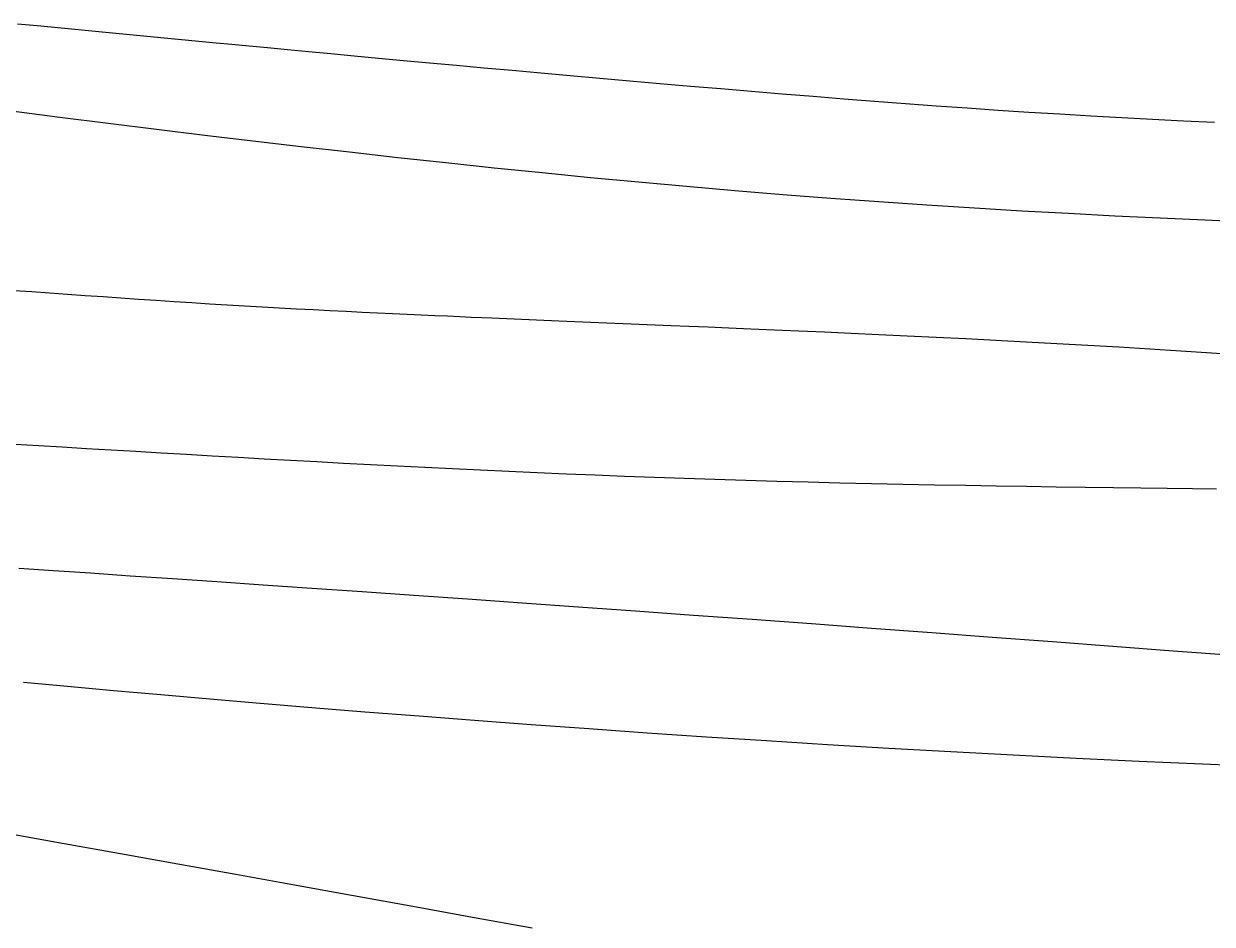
# Model space of a CAD drawing. Header units: millimetres. Extents: x -2745 to -1864, y 90 to 557.
# Drawn here: x -2522.5 to -2304.7, y 355.5 to 520.5 of the extents above; entities that cross this region are included whole.
import ezdxf

# ---------------------------------------------------------------- set-up
doc = ezdxf.new("R2010")
doc.units = ezdxf.units.MM

msp = doc.modelspace()

# ---------------------------------------------------------------- linework, layer by layer
at = {"flags": 128}
for points in [[(-2523.674668, 520.473927), (-2521.474175, 520.263591), (-2519.43312, 520.068926), (-2505.664518, 518.757637), (-2487.28838, 517.007513), (-2484.396352, 516.73213), (-2481.24197, 516.43206), (-2477.83852, 516.108872), (-2474.199288, 515.764128), (-2470.337564, 515.399398), (-2466.266634, 515.016245), (-2461.999784, 514.616236), (-2457.550303, 514.200937), (-2452.931477, 513.771915), (-2448.156592, 513.330733), (-2443.238938, 512.878961), (-2438.1918, 512.418162), (-2433.028466, 511.949903), (-2427.762224, 511.47575), (-2422.406358, 510.997269), (-2416.974159, 510.516026), (-2411.478912, 510.033587), (-2405.933904, 509.551518), (-2400.352424, 509.071384), (-2394.747758, 508.594753), (-2389.131128, 508.123128), (-2383.505507, 507.657769), (-2377.8718, 507.199873), (-2372.230911, 506.750639), (-2366.583751, 506.311264), (-2360.931223, 505.882945), (-2355.274234, 505.466883), (-2349.613691, 505.064274), (-2343.9505, 504.676315), (-2338.285567, 504.304206), (-2332.6198, 503.949143), (-2326.954103, 503.612324), (-2321.289384, 503.294949), (-2315.626548, 502.998213), (-2309.966503, 502.723316), (-2304.310153, 502.471455)], [(-2298.035121, 484.130192), (-2306.036466, 484.474768), (-2314.215017, 484.850033), (-2322.548922, 485.257626), (-2331.016331, 485.699194), (-2339.595397, 486.176378), (-2348.264269, 486.690822), (-2357.001098, 487.244169), (-2365.784034, 487.83806), (-2374.591228, 488.474142), (-2383.404483, 489.153467), (-2392.220212, 489.874736), (-2401.03848, 490.636062), (-2409.859353, 491.435556), (-2418.682897, 492.271332), (-2427.509178, 493.141502), (-2436.338259, 494.044177), (-2445.170207, 494.97747), (-2454.005088, 495.939493), (-2462.842968, 496.928359), (-2471.683911, 497.942182), (-2480.527984, 498.97907), (-2489.375251, 500.037137), (-2498.225778, 501.114497), (-2507.079631, 502.209261), (-2515.936876, 503.319541), (-2524.797577, 504.443451)], [(-2524.364298, 471.637132), (-2521.088033, 471.405791), (-2517.814885, 471.174005), (-2514.545011, 470.942496), (-2511.278569, 470.711983), (-2508.015719, 470.483186), (-2504.756618, 470.256824), (-2501.501424, 470.033617), (-2498.250296, 469.814286), (-2495.003392, 469.599551), (-2491.760871, 469.390131), (-2488.52289, 469.186746), (-2485.290872, 468.989995), (-2482.071289, 468.799993), (-2478.871878, 468.616734), (-2475.700377, 468.44021), (-2472.564522, 468.270417), (-2469.472049, 468.107348), (-2466.430694, 467.950996), (-2463.448198, 467.801353), (-2460.532292, 467.658416), (-2457.690717, 467.522178), (-2454.931207, 467.392631), (-2452.261501, 467.269769), (-2449.689334, 467.153588), (-2447.222444, 467.04408), (-2444.868568, 466.941237), (-2442.635439, 466.845055), (-2440.530799, 466.755528), (-2438.562381, 466.672648), (-2436.737923, 466.59641), (-2424.436269, 466.084887), (-2403.865412, 465.229619), (-2400.62855, 465.094928), (-2397.101418, 464.947491), (-2393.302307, 464.787393), (-2389.249511, 464.614718), (-2384.961319, 464.429548), (-2380.456025, 464.231968), (-2375.751921, 464.02206), (-2370.867298, 463.799909), (-2365.82045, 463.565599), (-2360.629669, 463.319214), (-2355.313245, 463.060836), (-2349.889473, 462.79055), (-2344.376642, 462.508439), (-2338.793046, 462.214587), (-2333.156977, 461.909078), (-2327.486727, 461.591996), (-2321.800588, 461.263423), (-2316.116851, 460.923445), (-2310.453811, 460.572143), (-2304.829758, 460.209603), (-2299.259942, 459.836338)], [(-2303.915952, 435.231991), (-2308.322215, 435.279186), (-2312.949771, 435.331307), (-2317.779408, 435.388742), (-2322.791911, 435.45188), (-2327.968071, 435.52111), (-2333.288676, 435.596821), (-2338.734513, 435.679401), (-2344.286372, 435.769239), (-2349.925039, 435.866723), (-2355.631304, 435.972243), (-2361.385954, 436.086188), (-2367.169779, 436.208943), (-2372.963565, 436.340902), (-2378.748101, 436.48245), (-2384.504175, 436.633977), (-2390.212576, 436.795871), (-2395.85758, 436.968366), (-2401.437417, 437.151062), (-2406.953805, 437.343407), (-2412.40846, 437.544847), (-2417.803103, 437.754829), (-2423.139449, 437.972798), (-2428.419218, 438.198202), (-2433.644126, 438.430487), (-2438.815893, 438.669097), (-2443.936236, 438.913481), (-2449.006872, 439.163085), (-2454.02952, 439.417354), (-2459.005898, 439.675735), (-2463.937723, 439.937674), (-2468.826714, 440.202619), (-2473.674587, 440.470014), (-2478.483063, 440.739306), (-2483.253857, 441.009943), (-2487.988688, 441.281368), (-2492.689274, 441.553031), (-2497.355502, 441.824358), (-2501.979932, 442.094713), (-2506.553293, 442.36344), (-2511.066316, 442.629885), (-2515.509729, 442.893391), (-2519.874263, 443.153304), (-2524.150645, 443.408968)], [(-2523.424346, 420.749421), (-2517.111707, 420.322748), (-2510.30213, 419.861669), (-2503.022994, 419.367604), (-2495.301683, 418.841974), (-2487.165578, 418.286199), (-2478.642061, 417.701699), (-2469.758512, 417.089895), (-2460.542315, 416.452206), (-2451.020852, 415.790051), (-2441.221503, 415.104853), (-2431.171652, 414.398032), (-2420.898679, 413.671006), (-2410.429966, 412.925196), (-2399.792894, 412.162023), (-2389.014847, 411.382907), (-2378.123205, 410.589267), (-2367.14535, 409.782525), (-2356.108665, 408.964099), (-2345.040531, 408.135411), (-2333.965603, 407.298604), (-2322.897628, 406.458711), (-2311.847628, 405.621492), (-2300.826622, 404.7927)], [(-2294.851443, 384.376979), (-2306.489469, 384.844827), (-2318.099872, 385.352412), (-2329.668339, 385.897155), (-2341.180559, 386.476478), (-2352.62222, 387.087804), (-2363.97901, 387.728552), (-2375.236615, 388.396147), (-2386.380727, 389.088008), (-2397.39703, 389.801558), (-2408.271215, 390.534218), (-2418.988968, 391.28341), (-2429.536067, 392.046495), (-2439.898643, 392.820596), (-2450.062913, 393.602775), (-2460.015096, 394.390093), (-2469.741411, 395.179613), (-2479.228077, 395.968396), (-2488.461313, 396.753505), (-2497.427338, 397.532), (-2506.112371, 398.300946), (-2514.502629, 399.057404), (-2522.584333, 399.798434)], [(-2525.300342, 372.123107), (-2515.160762, 370.319982), (-2504.828501, 368.477597), (-2494.330641, 366.600244), (-2483.694261, 364.692214), (-2472.946443, 362.757799), (-2462.114266, 360.801289), (-2451.224812, 358.826977), (-2440.30516, 356.839152), (-2429.379604, 354.842541)]]:
    msp.add_lwpolyline(points, dxfattribs=at)

doc.saveas('drawing.dxf')
